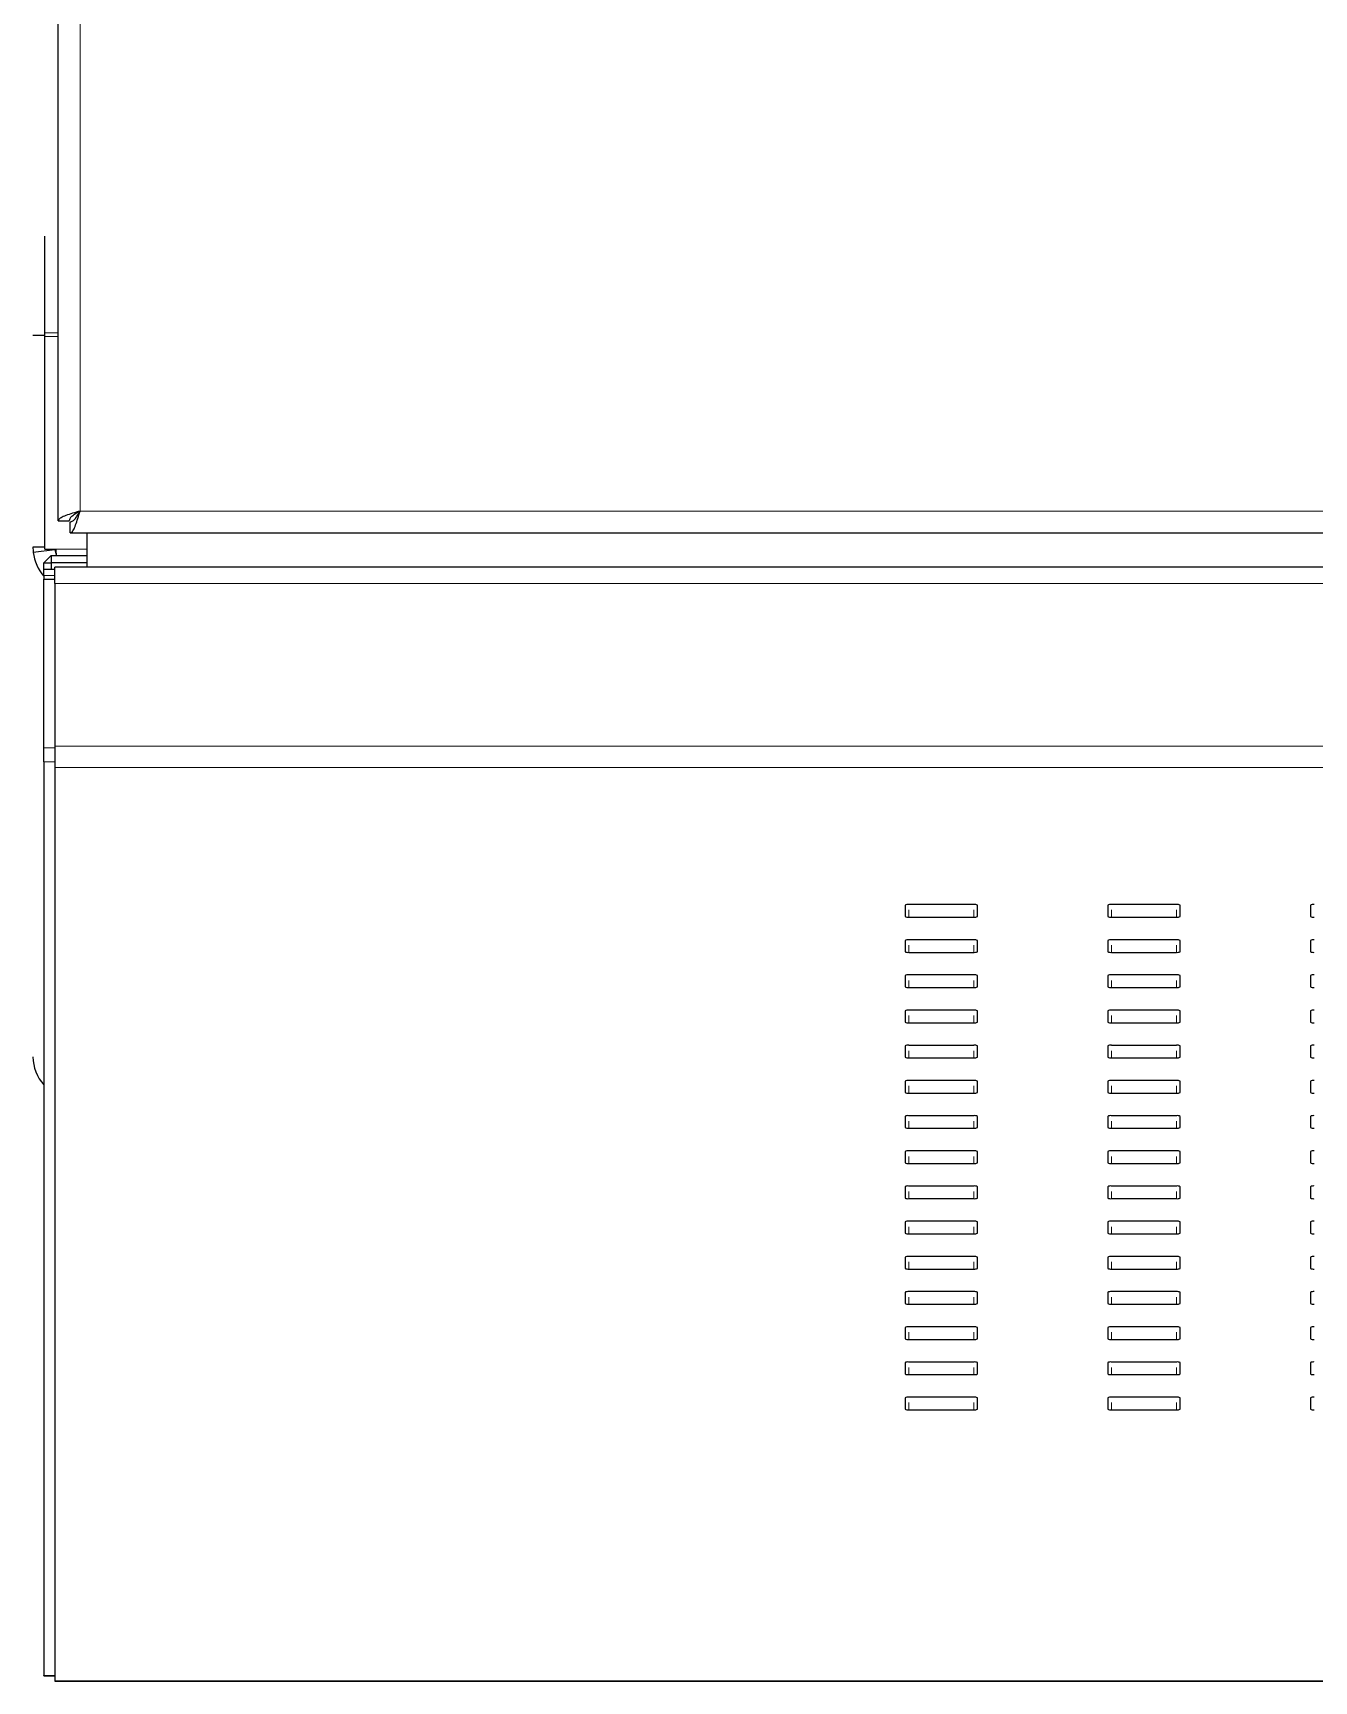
# Model space of a CAD drawing. Header units: millimetres. Extents: x -218071 to -203542, y 15363 to 51382.
# Drawn here: x -217796.86 to -217779.16, y 50530.42 to 50553.19 of the extents above; entities that cross this region are included whole.
import ezdxf

# ---------------------------------------------------------------- set-up
doc = ezdxf.new("R2010")
doc.units = ezdxf.units.MM
doc.header["$LTSCALE"] = 4
doc.layers.add('TPF-EQUIPEMENT', color=7, linetype='Continuous')

msp = doc.modelspace()

# ---------------------------------------------------------------- linework, layer by layer
at = {"layer": 'TPF-EQUIPEMENT', "color": 7, "linetype": 'Continuous', "lineweight": 25, "transparency": 33554671}
for p, q in [((-217796.506, 50546.445), (-217796.506, 50646.066)), ((-217796.692, 50549.045), (-217796.692, 50550.378)), ((-217796.692, 50549.006), (-217796.856, 50549.006)), ((-217796.692, 50548.993), (-217796.692, 50549.045)), ((-217796.692, 50546.056), (-217796.692, 50548.993)), ((-217796.506, 50546.445), (-217796.356, 50546.445)), ((-217796.342, 50546.281), (-217796.342, 50546.431)), ((-217796.342, 50546.281), (-217721.87, 50546.281)), ((-217796.106, 50545.806), (-217796.106, 50546.281)), ((-217796.692, 50546.081), (-217796.856, 50546.081)), ((-217796.554, 50546.046), (-217796.852, 50546.01)), ((-217796.606, 50545.967), (-217796.706, 50545.867)), ((-217796.692, 50546.056), (-217796.542, 50546.056)), ((-217796.606, 50545.967), (-217796.606, 50545.867)), ((-217796.606, 50545.967), (-217796.106, 50545.967)), ((-217796.706, 50545.867), (-217796.606, 50545.867)), ((-217796.706, 50545.774), (-217796.706, 50545.867)), ((-217796.556, 50545.774), (-217796.706, 50545.774)), ((-217796.706, 50545.691), (-217796.706, 50545.774)), ((-217796.706, 50545.691), (-217796.706, 50545.642)), ((-217796.606, 50545.867), (-217796.606, 50545.774)), ((-217796.106, 50545.867), (-217796.606, 50545.867)), ((-217721.656, 50545.806), (-217796.556, 50545.806)), ((-217796.556, 50545.581), (-217796.556, 50545.806)), ((-217796.706, 50545.642), (-217796.556, 50545.642)), ((-217796.706, 50543.312), (-217796.706, 50545.642)), ((-217796.556, 50545.581), (-217796.556, 50543.332)), ((-217796.706, 50543.115), (-217796.706, 50543.312)), ((-217796.556, 50543.332), (-217796.556, 50543.037)), ((-217796.706, 50543.115), (-217796.706, 50530.491)), ((-217796.556, 50543.037), (-217796.556, 50530.42)), ((-217784.806, 50541.135), (-217784.806, 50540.979)), ((-217783.856, 50541.144), (-217784.756, 50541.144)), ((-217783.806, 50540.979), (-217783.806, 50541.135)), ((-217782.006, 50541.135), (-217782.006, 50540.979)), ((-217781.056, 50541.144), (-217781.956, 50541.144)), ((-217781.006, 50540.979), (-217781.006, 50541.135)), ((-217779.206, 50541.135), (-217779.206, 50540.979)), ((-217784.756, 50540.97), (-217783.856, 50540.97)), ((-217781.956, 50540.97), (-217781.056, 50540.97)), ((-217784.806, 50540.649), (-217784.806, 50540.493)), ((-217783.856, 50540.658), (-217784.756, 50540.658)), ((-217784.756, 50540.484), (-217783.856, 50540.484)), ((-217783.806, 50540.493), (-217783.806, 50540.649)), ((-217782.006, 50540.649), (-217782.006, 50540.493)), ((-217781.056, 50540.658), (-217781.956, 50540.658)), ((-217781.956, 50540.484), (-217781.056, 50540.484)), ((-217781.006, 50540.493), (-217781.006, 50540.649)), ((-217779.206, 50540.649), (-217779.206, 50540.493)), ((-217784.806, 50540.163), (-217784.806, 50540.007)), ((-217783.856, 50540.172), (-217784.756, 50540.172)), ((-217784.756, 50539.998), (-217783.856, 50539.998)), ((-217783.806, 50540.007), (-217783.806, 50540.163)), ((-217782.006, 50540.163), (-217782.006, 50540.007)), ((-217781.056, 50540.172), (-217781.956, 50540.172)), ((-217781.956, 50539.998), (-217781.056, 50539.998)), ((-217781.006, 50540.007), (-217781.006, 50540.163)), ((-217779.206, 50540.163), (-217779.206, 50540.007)), ((-217784.806, 50539.677), (-217784.806, 50539.52)), ((-217783.856, 50539.685), (-217784.756, 50539.685)), ((-217783.806, 50539.52), (-217783.806, 50539.677)), ((-217782.006, 50539.677), (-217782.006, 50539.52)), ((-217781.056, 50539.685), (-217781.956, 50539.685)), ((-217781.006, 50539.52), (-217781.006, 50539.677)), ((-217779.206, 50539.677), (-217779.206, 50539.52)), ((-217784.756, 50539.512), (-217783.856, 50539.512)), ((-217781.956, 50539.512), (-217781.056, 50539.512)), ((-217784.806, 50539.19), (-217784.806, 50539.034)), ((-217783.856, 50539.199), (-217784.756, 50539.199)), ((-217783.806, 50539.034), (-217783.806, 50539.19)), ((-217782.006, 50539.19), (-217782.006, 50539.034)), ((-217781.056, 50539.199), (-217781.956, 50539.199)), ((-217781.006, 50539.034), (-217781.006, 50539.19)), ((-217779.206, 50539.19), (-217779.206, 50539.034)), ((-217784.756, 50539.026), (-217783.856, 50539.026)), ((-217781.956, 50539.026), (-217781.056, 50539.026)), ((-217784.806, 50538.704), (-217784.806, 50538.548)), ((-217783.856, 50538.713), (-217784.756, 50538.713)), ((-217783.806, 50538.548), (-217783.806, 50538.704)), ((-217782.006, 50538.704), (-217782.006, 50538.548)), ((-217781.056, 50538.713), (-217781.956, 50538.713)), ((-217781.006, 50538.548), (-217781.006, 50538.704)), ((-217779.206, 50538.704), (-217779.206, 50538.548)), ((-217784.756, 50538.539), (-217783.856, 50538.539)), ((-217781.956, 50538.539), (-217781.056, 50538.539)), ((-217784.806, 50538.218), (-217784.806, 50538.062)), ((-217783.856, 50538.227), (-217784.756, 50538.227)), ((-217783.806, 50538.062), (-217783.806, 50538.218)), ((-217782.006, 50538.218), (-217782.006, 50538.062)), ((-217781.056, 50538.227), (-217781.956, 50538.227)), ((-217781.006, 50538.062), (-217781.006, 50538.218)), ((-217779.206, 50538.218), (-217779.206, 50538.062)), ((-217784.756, 50538.053), (-217783.856, 50538.053)), ((-217781.956, 50538.053), (-217781.056, 50538.053)), ((-217784.806, 50537.732), (-217784.806, 50537.576)), ((-217783.856, 50537.741), (-217784.756, 50537.741)), ((-217783.806, 50537.576), (-217783.806, 50537.732)), ((-217782.006, 50537.732), (-217782.006, 50537.576)), ((-217781.056, 50537.741), (-217781.956, 50537.741)), ((-217781.006, 50537.576), (-217781.006, 50537.732)), ((-217779.206, 50537.732), (-217779.206, 50537.576)), ((-217784.756, 50537.567), (-217783.856, 50537.567)), ((-217781.956, 50537.567), (-217781.056, 50537.567)), ((-217784.806, 50537.246), (-217784.806, 50537.089)), ((-217783.856, 50537.254), (-217784.756, 50537.254)), ((-217783.806, 50537.089), (-217783.806, 50537.246)), ((-217782.006, 50537.246), (-217782.006, 50537.089)), ((-217781.056, 50537.254), (-217781.956, 50537.254)), ((-217781.006, 50537.089), (-217781.006, 50537.246)), ((-217779.206, 50537.246), (-217779.206, 50537.089)), ((-217784.756, 50537.081), (-217783.856, 50537.081)), ((-217781.956, 50537.081), (-217781.056, 50537.081)), ((-217784.806, 50536.759), (-217784.806, 50536.603)), ((-217783.856, 50536.768), (-217784.756, 50536.768)), ((-217784.756, 50536.594), (-217783.856, 50536.594)), ((-217783.806, 50536.603), (-217783.806, 50536.759)), ((-217782.006, 50536.759), (-217782.006, 50536.603)), ((-217781.056, 50536.768), (-217781.956, 50536.768)), ((-217781.956, 50536.594), (-217781.056, 50536.594)), ((-217781.006, 50536.603), (-217781.006, 50536.759)), ((-217779.206, 50536.759), (-217779.206, 50536.603)), ((-217784.806, 50536.273), (-217784.806, 50536.117)), ((-217783.856, 50536.282), (-217784.756, 50536.282)), ((-217784.756, 50536.108), (-217783.856, 50536.108)), ((-217783.806, 50536.117), (-217783.806, 50536.273)), ((-217782.006, 50536.273), (-217782.006, 50536.117)), ((-217781.056, 50536.282), (-217781.956, 50536.282)), ((-217781.956, 50536.108), (-217781.056, 50536.108)), ((-217781.006, 50536.117), (-217781.006, 50536.273)), ((-217779.206, 50536.273), (-217779.206, 50536.117)), ((-217784.806, 50535.787), (-217784.806, 50535.631)), ((-217783.856, 50535.796), (-217784.756, 50535.796)), ((-217783.806, 50535.631), (-217783.806, 50535.787)), ((-217782.006, 50535.787), (-217782.006, 50535.631)), ((-217781.056, 50535.796), (-217781.956, 50535.796)), ((-217781.006, 50535.631), (-217781.006, 50535.787)), ((-217779.206, 50535.787), (-217779.206, 50535.631)), ((-217784.756, 50535.622), (-217783.856, 50535.622)), ((-217781.956, 50535.622), (-217781.056, 50535.622)), ((-217784.806, 50535.301), (-217784.806, 50535.144)), ((-217783.856, 50535.309), (-217784.756, 50535.309)), ((-217783.806, 50535.144), (-217783.806, 50535.301)), ((-217782.006, 50535.301), (-217782.006, 50535.144)), ((-217781.056, 50535.309), (-217781.956, 50535.309)), ((-217781.006, 50535.144), (-217781.006, 50535.301)), ((-217779.206, 50535.301), (-217779.206, 50535.144)), ((-217784.756, 50535.136), (-217783.856, 50535.136)), ((-217781.956, 50535.136), (-217781.056, 50535.136)), ((-217784.806, 50534.815), (-217784.806, 50534.658)), ((-217783.856, 50534.823), (-217784.756, 50534.823)), ((-217783.806, 50534.658), (-217783.806, 50534.815)), ((-217782.006, 50534.815), (-217782.006, 50534.658)), ((-217781.056, 50534.823), (-217781.956, 50534.823)), ((-217781.006, 50534.658), (-217781.006, 50534.815)), ((-217779.206, 50534.815), (-217779.206, 50534.658)), ((-217784.756, 50534.65), (-217783.856, 50534.65)), ((-217781.956, 50534.65), (-217781.056, 50534.65)), ((-217784.806, 50534.328), (-217784.806, 50534.172)), ((-217783.856, 50534.337), (-217784.756, 50534.337)), ((-217783.806, 50534.172), (-217783.806, 50534.328)), ((-217782.006, 50534.328), (-217782.006, 50534.172)), ((-217781.056, 50534.337), (-217781.956, 50534.337)), ((-217781.006, 50534.172), (-217781.006, 50534.328)), ((-217779.206, 50534.328), (-217779.206, 50534.172)), ((-217784.756, 50534.163), (-217783.856, 50534.163)), ((-217781.956, 50534.163), (-217781.056, 50534.163)), ((-217796.706, 50530.488), (-217796.706, 50530.491)), ((-217796.706, 50530.488), (-217796.556, 50530.488)), ((-217796.556, 50530.42), (-217796.556, 50530.415)), ((-217796.556, 50530.415), (-217721.656, 50530.415))]:
    msp.add_line(p, q, dxfattribs=at)
at = {"layer": 'TPF-EQUIPEMENT', "color": 8, "linetype": 'Continuous', "lineweight": 18, "transparency": 33554671}
for p, q in [((-217796.206, 50645.931), (-217796.206, 50546.581)), ((-217796.506, 50549.045), (-217796.692, 50549.045)), ((-217796.506, 50548.993), (-217796.692, 50548.993)), ((-217796.206, 50546.581), (-217722.006, 50546.581)), ((-217796.542, 50546.056), (-217796.106, 50546.056)), ((-217796.556, 50545.691), (-217796.706, 50545.691)), ((-217796.556, 50545.581), (-217721.656, 50545.581)), ((-217796.706, 50543.312), (-217796.556, 50543.312)), ((-217796.556, 50543.332), (-217721.656, 50543.332)), ((-217796.556, 50543.115), (-217796.706, 50543.115)), ((-217796.556, 50543.037), (-217721.656, 50543.037)), ((-217784.756, 50541.069), (-217784.756, 50540.97)), ((-217783.856, 50541.069), (-217783.856, 50540.97)), ((-217781.956, 50541.069), (-217781.956, 50540.97)), ((-217781.056, 50541.069), (-217781.056, 50540.97)), ((-217784.756, 50540.583), (-217784.756, 50540.484)), ((-217783.856, 50540.583), (-217783.856, 50540.484)), ((-217781.956, 50540.583), (-217781.956, 50540.484)), ((-217781.056, 50540.583), (-217781.056, 50540.484)), ((-217784.756, 50540.096), (-217784.756, 50539.998)), ((-217783.856, 50540.096), (-217783.856, 50539.998)), ((-217781.956, 50540.096), (-217781.956, 50539.998)), ((-217781.056, 50540.096), (-217781.056, 50539.998)), ((-217784.756, 50539.61), (-217784.756, 50539.512)), ((-217783.856, 50539.61), (-217783.856, 50539.512)), ((-217781.956, 50539.61), (-217781.956, 50539.512)), ((-217781.056, 50539.61), (-217781.056, 50539.512)), ((-217784.756, 50539.124), (-217784.756, 50539.026)), ((-217783.856, 50539.124), (-217783.856, 50539.026)), ((-217781.956, 50539.124), (-217781.956, 50539.026)), ((-217781.056, 50539.124), (-217781.056, 50539.026)), ((-217784.756, 50538.638), (-217784.756, 50538.539)), ((-217783.856, 50538.638), (-217783.856, 50538.539)), ((-217781.956, 50538.638), (-217781.956, 50538.539)), ((-217781.056, 50538.638), (-217781.056, 50538.539)), ((-217784.756, 50538.152), (-217784.756, 50538.053)), ((-217783.856, 50538.152), (-217783.856, 50538.053)), ((-217781.956, 50538.152), (-217781.956, 50538.053)), ((-217781.056, 50538.152), (-217781.056, 50538.053)), ((-217784.756, 50537.665), (-217784.756, 50537.567)), ((-217783.856, 50537.665), (-217783.856, 50537.567)), ((-217781.956, 50537.665), (-217781.956, 50537.567)), ((-217781.056, 50537.665), (-217781.056, 50537.567)), ((-217784.756, 50537.179), (-217784.756, 50537.081)), ((-217783.856, 50537.179), (-217783.856, 50537.081)), ((-217781.956, 50537.179), (-217781.956, 50537.081)), ((-217781.056, 50537.179), (-217781.056, 50537.081)), ((-217784.756, 50536.693), (-217784.756, 50536.594)), ((-217783.856, 50536.693), (-217783.856, 50536.594)), ((-217781.956, 50536.693), (-217781.956, 50536.594)), ((-217781.056, 50536.693), (-217781.056, 50536.594)), ((-217784.756, 50536.207), (-217784.756, 50536.108)), ((-217783.856, 50536.207), (-217783.856, 50536.108)), ((-217781.956, 50536.207), (-217781.956, 50536.108)), ((-217781.056, 50536.207), (-217781.056, 50536.108)), ((-217784.756, 50535.721), (-217784.756, 50535.622)), ((-217783.856, 50535.721), (-217783.856, 50535.622)), ((-217781.956, 50535.721), (-217781.956, 50535.622)), ((-217781.056, 50535.721), (-217781.056, 50535.622)), ((-217784.756, 50535.234), (-217784.756, 50535.136)), ((-217783.856, 50535.234), (-217783.856, 50535.136)), ((-217781.956, 50535.234), (-217781.956, 50535.136)), ((-217781.056, 50535.234), (-217781.056, 50535.136)), ((-217784.756, 50534.748), (-217784.756, 50534.65)), ((-217783.856, 50534.748), (-217783.856, 50534.65)), ((-217781.956, 50534.748), (-217781.956, 50534.65)), ((-217781.056, 50534.748), (-217781.056, 50534.65)), ((-217784.756, 50534.262), (-217784.756, 50534.163)), ((-217783.856, 50534.262), (-217783.856, 50534.163)), ((-217781.956, 50534.262), (-217781.956, 50534.163)), ((-217781.056, 50534.262), (-217781.056, 50534.163)), ((-217796.706, 50530.491), (-217796.556, 50530.491)), ((-217796.556, 50530.42), (-217721.656, 50530.42))]:
    msp.add_line(p, q, dxfattribs=at)
at = {"layer": 'TPF-EQUIPEMENT', "color": 7, "linetype": 'Continuous', "lineweight": 25, "transparency": 33554671}
for centre, start, end in [((-217784.768, 50541.066), 81.2205, 118.4816), ((-217783.844, 50541.066), 61.5184, 98.7795), ((-217781.968, 50541.066), 81.2205, 118.4816), ((-217781.044, 50541.066), 61.5184, 98.7795), ((-217779.168, 50541.066), 81.2205, 118.4816), ((-217784.768, 50541.049), 241.5184, 278.7795), ((-217783.844, 50541.049), 261.2205, 298.4816), ((-217781.968, 50541.049), 241.5184, 278.7795), ((-217781.044, 50541.049), 261.2205, 298.4816), ((-217779.168, 50541.049), 241.5184, 278.7795), ((-217784.768, 50540.579), 81.2205, 118.4816), ((-217783.844, 50540.579), 61.5184, 98.7795), ((-217781.968, 50540.579), 81.2205, 118.4816), ((-217781.044, 50540.579), 61.5184, 98.7795), ((-217779.168, 50540.579), 81.2205, 118.4816), ((-217784.768, 50540.563), 241.5184, 278.7795), ((-217783.844, 50540.563), 261.2205, 298.4816), ((-217781.968, 50540.563), 241.5184, 278.7795), ((-217781.044, 50540.563), 261.2205, 298.4816), ((-217779.168, 50540.563), 241.5184, 278.7795), ((-217784.768, 50540.093), 81.2205, 118.4816), ((-217784.768, 50540.076), 241.5184, 278.7795), ((-217783.844, 50540.093), 61.5184, 98.7795), ((-217783.844, 50540.076), 261.2205, 298.4816), ((-217781.968, 50540.093), 81.2205, 118.4816), ((-217781.968, 50540.076), 241.5184, 278.7795), ((-217781.044, 50540.093), 61.5184, 98.7795), ((-217781.044, 50540.076), 261.2205, 298.4816), ((-217779.168, 50540.093), 81.2205, 118.4816), ((-217779.168, 50540.076), 241.5184, 278.7795), ((-217784.768, 50539.607), 81.2205, 118.4816), ((-217784.768, 50539.59), 241.5184, 278.7795), ((-217783.844, 50539.607), 61.5184, 98.7795), ((-217783.844, 50539.59), 261.2205, 298.4816), ((-217781.968, 50539.607), 81.2205, 118.4816), ((-217781.968, 50539.59), 241.5184, 278.7795), ((-217781.044, 50539.607), 61.5184, 98.7795), ((-217781.044, 50539.59), 261.2205, 298.4816), ((-217779.168, 50539.607), 81.2205, 118.4816), ((-217779.168, 50539.59), 241.5184, 278.7795), ((-217784.768, 50539.121), 81.2205, 118.4816), ((-217783.844, 50539.121), 61.5184, 98.7795), ((-217781.968, 50539.121), 81.2205, 118.4816), ((-217781.044, 50539.121), 61.5184, 98.7795), ((-217779.168, 50539.121), 81.2205, 118.4816), ((-217784.768, 50539.104), 241.5184, 278.7795), ((-217783.844, 50539.104), 261.2205, 298.4816), ((-217781.968, 50539.104), 241.5184, 278.7795), ((-217781.044, 50539.104), 261.2205, 298.4816), ((-217779.168, 50539.104), 241.5184, 278.7795), ((-217784.768, 50538.634), 81.2205, 118.4816), ((-217783.844, 50538.634), 61.5184, 98.7795), ((-217781.968, 50538.634), 81.2205, 118.4816), ((-217781.044, 50538.634), 61.5184, 98.7795), ((-217779.168, 50538.634), 81.2205, 118.4816), ((-217784.768, 50538.618), 241.5184, 278.7795), ((-217783.844, 50538.618), 261.2205, 298.4816), ((-217781.968, 50538.618), 241.5184, 278.7795), ((-217781.044, 50538.618), 261.2205, 298.4816), ((-217779.168, 50538.618), 241.5184, 278.7795), ((-217784.768, 50538.148), 81.2205, 118.4816), ((-217783.844, 50538.148), 61.5184, 98.7795), ((-217781.968, 50538.148), 81.2205, 118.4816), ((-217781.044, 50538.148), 61.5184, 98.7795), ((-217779.168, 50538.148), 81.2205, 118.4816), ((-217784.768, 50538.132), 241.5184, 278.7795), ((-217783.844, 50538.132), 261.2205, 298.4816), ((-217781.968, 50538.132), 241.5184, 278.7795), ((-217781.044, 50538.132), 261.2205, 298.4816), ((-217779.168, 50538.132), 241.5184, 278.7795), ((-217784.768, 50537.662), 81.2205, 118.4816), ((-217783.844, 50537.662), 61.5184, 98.7795), ((-217781.968, 50537.662), 81.2205, 118.4816), ((-217781.044, 50537.662), 61.5184, 98.7795), ((-217779.168, 50537.662), 81.2205, 118.4816), ((-217784.768, 50537.645), 241.5184, 278.7795), ((-217783.844, 50537.645), 261.2205, 298.4816), ((-217781.968, 50537.645), 241.5184, 278.7795), ((-217781.044, 50537.645), 261.2205, 298.4816), ((-217779.168, 50537.645), 241.5184, 278.7795), ((-217784.768, 50537.176), 81.2205, 118.4816), ((-217783.844, 50537.176), 61.5184, 98.7795), ((-217781.968, 50537.176), 81.2205, 118.4816), ((-217781.044, 50537.176), 61.5184, 98.7795), ((-217779.168, 50537.176), 81.2205, 118.4816), ((-217784.768, 50537.159), 241.5184, 278.7795), ((-217783.844, 50537.159), 261.2205, 298.4816), ((-217781.968, 50537.159), 241.5184, 278.7795), ((-217781.044, 50537.159), 261.2205, 298.4816), ((-217779.168, 50537.159), 241.5184, 278.7795), ((-217784.768, 50536.69), 81.2205, 118.4816), ((-217784.768, 50536.673), 241.5184, 278.7795), ((-217783.844, 50536.69), 61.5184, 98.7795), ((-217783.844, 50536.673), 261.2205, 298.4816), ((-217781.968, 50536.69), 81.2205, 118.4816), ((-217781.968, 50536.673), 241.5184, 278.7795), ((-217781.044, 50536.69), 61.5184, 98.7795), ((-217781.044, 50536.673), 261.2205, 298.4816), ((-217779.168, 50536.69), 81.2205, 118.4816), ((-217779.168, 50536.673), 241.5184, 278.7795), ((-217784.768, 50536.203), 81.2205, 118.4816), ((-217784.768, 50536.187), 241.5184, 278.7795), ((-217783.844, 50536.203), 61.5184, 98.7795), ((-217783.844, 50536.187), 261.2205, 298.4816), ((-217781.968, 50536.203), 81.2205, 118.4816), ((-217781.968, 50536.187), 241.5184, 278.7795), ((-217781.044, 50536.203), 61.5184, 98.7795), ((-217781.044, 50536.187), 261.2205, 298.4816), ((-217779.168, 50536.203), 81.2205, 118.4816), ((-217779.168, 50536.187), 241.5184, 278.7795), ((-217784.768, 50535.717), 81.2205, 118.4816), ((-217783.844, 50535.717), 61.5184, 98.7795), ((-217781.968, 50535.717), 81.2205, 118.4816), ((-217781.044, 50535.717), 61.5184, 98.7795), ((-217779.168, 50535.717), 81.2205, 118.4816), ((-217784.768, 50535.701), 241.5184, 278.7795), ((-217783.844, 50535.701), 261.2205, 298.4816), ((-217781.968, 50535.701), 241.5184, 278.7795), ((-217781.044, 50535.701), 261.2205, 298.4816), ((-217779.168, 50535.701), 241.5184, 278.7795), ((-217784.768, 50535.231), 81.2205, 118.4816), ((-217783.844, 50535.231), 61.5184, 98.7795), ((-217781.968, 50535.231), 81.2205, 118.4816), ((-217781.044, 50535.231), 61.5184, 98.7795), ((-217779.168, 50535.231), 81.2205, 118.4816), ((-217784.768, 50535.214), 241.5184, 278.7795), ((-217783.844, 50535.214), 261.2205, 298.4816), ((-217781.968, 50535.214), 241.5184, 278.7795), ((-217781.044, 50535.214), 261.2205, 298.4816), ((-217779.168, 50535.214), 241.5184, 278.7795), ((-217784.768, 50534.745), 81.2205, 118.4816), ((-217783.844, 50534.745), 61.5184, 98.7795), ((-217781.968, 50534.745), 81.2205, 118.4816), ((-217781.044, 50534.745), 61.5184, 98.7795), ((-217779.168, 50534.745), 81.2205, 118.4816), ((-217784.768, 50534.728), 241.5184, 278.7795), ((-217783.844, 50534.728), 261.2205, 298.4816), ((-217781.968, 50534.728), 241.5184, 278.7795), ((-217781.044, 50534.728), 261.2205, 298.4816), ((-217779.168, 50534.728), 241.5184, 278.7795), ((-217784.768, 50534.259), 81.2205, 118.4816), ((-217783.844, 50534.259), 61.5184, 98.7795), ((-217781.968, 50534.259), 81.2205, 118.4816), ((-217781.044, 50534.259), 61.5184, 98.7795), ((-217779.168, 50534.259), 81.2205, 118.4816), ((-217784.768, 50534.242), 241.5184, 278.7795), ((-217783.844, 50534.242), 261.2205, 298.4816), ((-217781.968, 50534.242), 241.5184, 278.7795), ((-217781.044, 50534.242), 261.2205, 298.4816), ((-217779.168, 50534.242), 241.5184, 278.7795)]:
    msp.add_arc(centre, 0.0794, start, end, dxfattribs=at)
for centre, major_axis, ratio, start_param, end_param in [((-217796.256, 50546.133), (-0.424, -0.463), 0.916331, 5.497787, 5.615713), ((-217796.256, 50546.056), (-0.447, 0.417), 0.958935, 0.847365, 1.452173), ((-217796.256, 50546.056), (-0.221, 0.22), 0.919812, 0.859648, 1.114821), ((-217796.256, 50546.056), (0.032, -0.6), 0.475362, 4.686779, 4.830012), ((-217796.256, 50539.066), (-0.447, -0.417), 0.958935, 5.553746, 6.276481)]:
    msp.add_ellipse(centre, major_axis=major_axis, ratio=ratio, start_param=start_param, end_param=end_param, dxfattribs=at)
for points, knots in [([(-217796.206, 50546.581), (-217796.241, 50546.57), (-217796.311, 50546.55), (-217796.404, 50546.52), (-217796.472, 50546.489), (-217796.503, 50546.464), (-217796.505, 50546.449), (-217796.506, 50546.445)], [0, 0, 0, 0, 0.223464, 0.446959, 0.670454, 0.893949, 1, 1, 1, 1]), ([(-217796.206, 50546.581), (-217796.228, 50546.568), (-217796.27, 50546.544), (-217796.32, 50546.508), (-217796.351, 50546.476), (-217796.354, 50546.455), (-217796.356, 50546.445)], [0, 0, 0, 0, 0.282308, 0.530618, 0.778849, 1, 1, 1, 1]), ([(-217796.342, 50546.281), (-217796.332, 50546.284), (-217796.312, 50546.291), (-217796.281, 50546.347), (-217796.251, 50546.429), (-217796.226, 50546.512), (-217796.211, 50546.564), (-217796.206, 50546.581)], [0, 0, 0, 0, 0.223464, 0.446959, 0.670454, 0.893949, 1, 1, 1, 1]), ([(-217796.342, 50546.431), (-217796.329, 50546.433), (-217796.305, 50546.439), (-217796.27, 50546.477), (-217796.237, 50546.526), (-217796.216, 50546.563), (-217796.206, 50546.581)], [0, 0, 0, 0, 0.282308, 0.530618, 0.778849, 1, 1, 1, 1])]:
    msp.add_open_spline(points, degree=3, knots=knots, dxfattribs=at)

doc.saveas('drawing.dxf')
